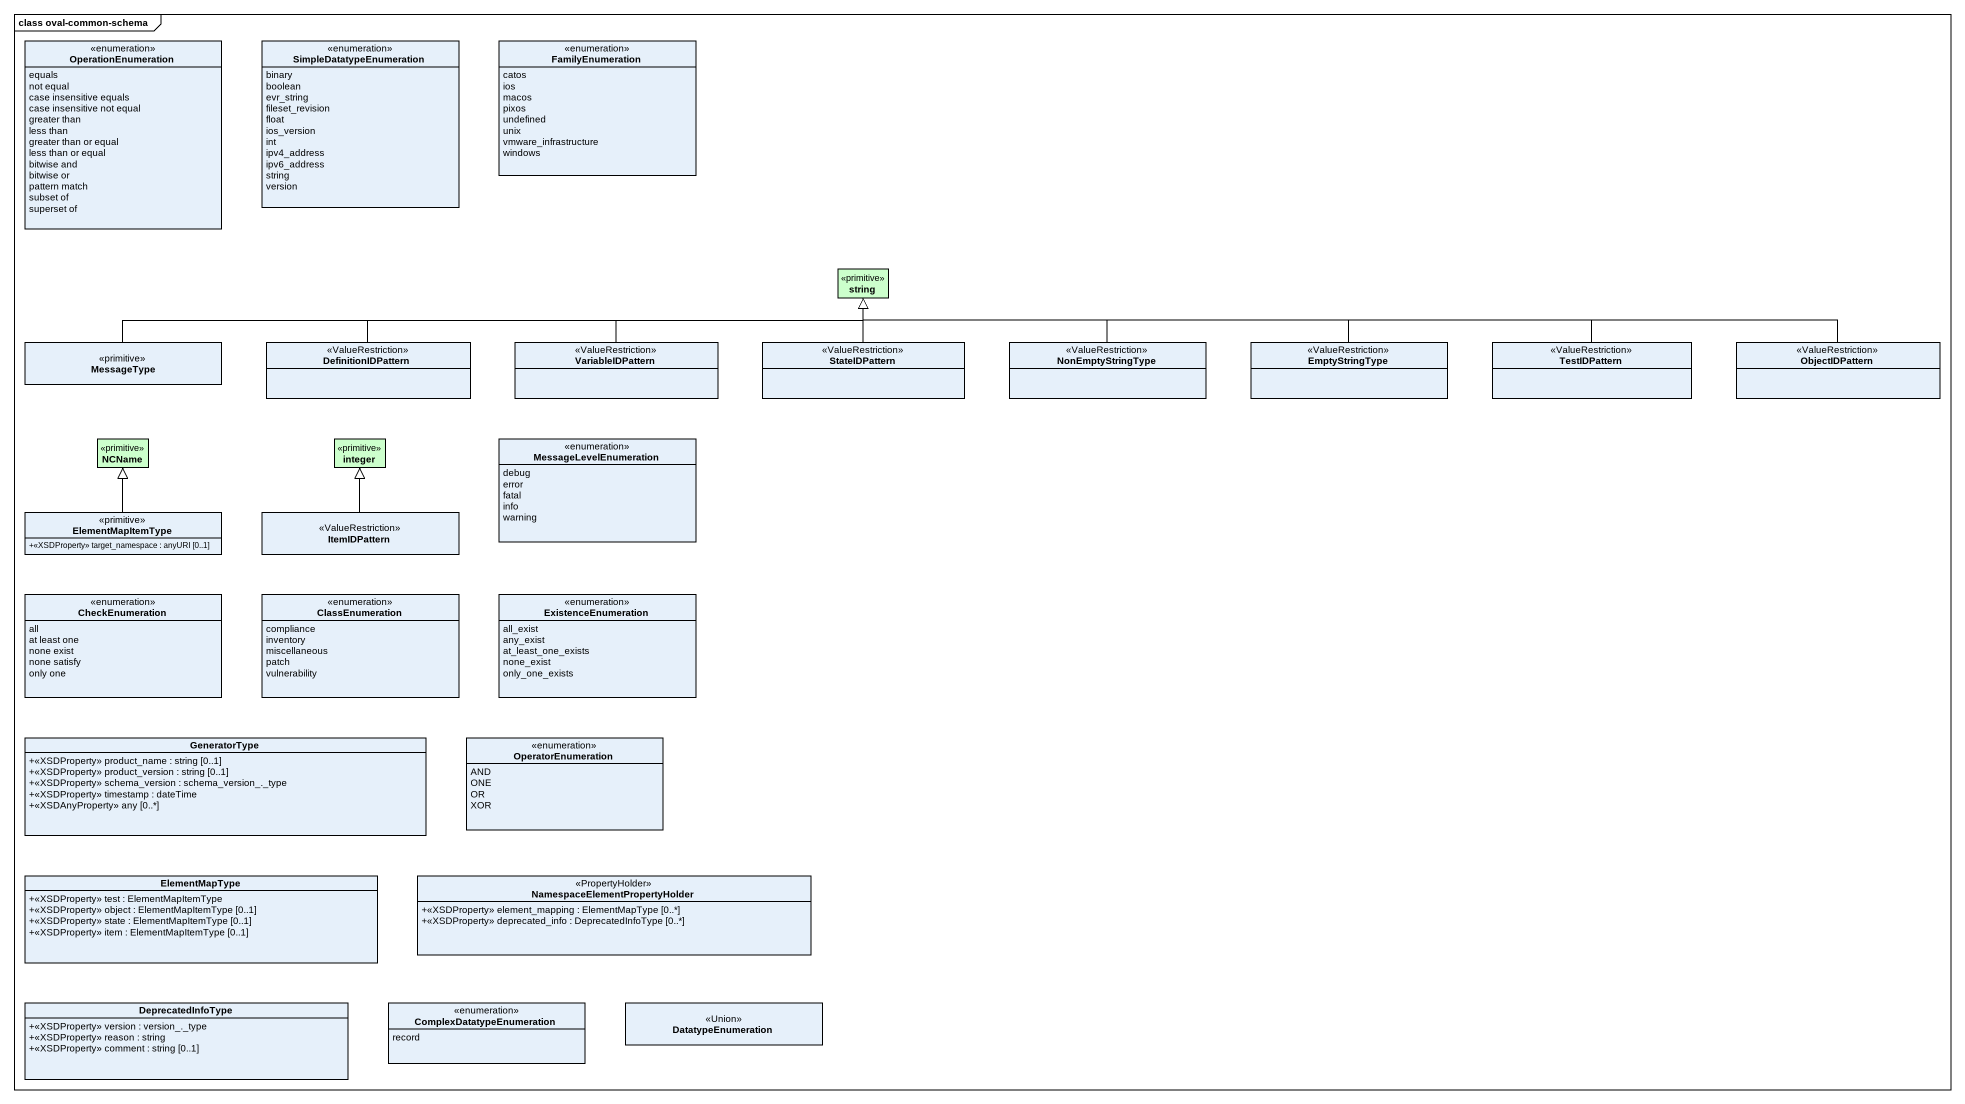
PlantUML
@startuml
mainframe class oval-common-schema
hide circle
hide empty members
skinparam classAttributeIconSize 0
enum OperationEnumeration {
  equals
  not equal
  case insensitive equals
  case insensitive not equal
  greater than
  less than
  greater than or equal
  less than or equal
  bitwise and
  bitwise or
  pattern match
  subset of
  superset of
}
enum SimpleDatatypeEnumeration {
  binary
  boolean
  evr_string
  fileset_revision
  float
  ios_version
  int
  ipv4_address
  ipv6_address
  string
  version
}
enum FamilyEnumeration {
  catos
  ios
  macos
  pixos
  undefined
  unix
  vmware_infrastructure
  windows
}
class string <<primitive>> #CCFFCC
class MessageType <<primitive>>
class DefinitionIDPattern <<ValueRestriction>>
class VariableIDPattern <<ValueRestriction>>
class StateIDPattern <<ValueRestriction>>
class NonEmptyStringType <<ValueRestriction>>
class EmptyStringType <<ValueRestriction>>
class TestIDPattern <<ValueRestriction>>
class ObjectIDPattern <<ValueRestriction>>
class NCName <<primitive>> #CCFFCC
class integer <<primitive>> #CCFFCC
enum MessageLevelEnumeration {
  debug
  error
  fatal
  info
  warning
}
class ElementMapItemType <<primitive>> {
  +<<XSDProperty>> target_namespace : anyURI [0..1]
}
class ItemIDPattern <<ValueRestriction>>
enum CheckEnumeration {
  all
  at least one
  none exist
  none satisfy
  only one
}
enum ClassEnumeration {
  compliance
  inventory
  miscellaneous
  patch
  vulnerability
}
enum ExistenceEnumeration {
  all_exist
  any_exist
  at_least_one_exists
  none_exist
  only_one_exists
}
class GeneratorType {
  +<<XSDProperty>> product_name : string [0..1]
  +<<XSDProperty>> product_version : string [0..1]
  +<<XSDProperty>> schema_version : schema_version_._type
  +<<XSDProperty>> timestamp : dateTime
  +<<XSDAnyProperty>> any [0..*]
}
enum OperatorEnumeration {
  AND
  ONE
  OR
  XOR
}
class ElementMapType {
  +<<XSDProperty>> test : ElementMapItemType
  +<<XSDProperty>> object : ElementMapItemType [0..1]
  +<<XSDProperty>> state : ElementMapItemType [0..1]
  +<<XSDProperty>> item : ElementMapItemType [0..1]
}
class "NamespaceElementPropertyHolder" as NamespaceElementPropertyHold <<PropertyHolder>> {
  +<<XSDProperty>> element_mapping : ElementMapType [0..*]
  +<<XSDProperty>> deprecated_info : DeprecatedInfoType [0..*]
}
class DeprecatedInfoType {
  +<<XSDProperty>> version : version_._type
  +<<XSDProperty>> reason : string
  +<<XSDProperty>> comment : string [0..1]
}
enum ComplexDatatypeEnumeration {
  record
}
class DatatypeEnumeration <<Union>>
MessageType -right-|> string
DefinitionIDPattern -right-|> string
VariableIDPattern -right-|> string
StateIDPattern -up-|> string
NonEmptyStringType -left-|> string
EmptyStringType -left-|> string
TestIDPattern -left-|> string
ObjectIDPattern -left-|> string
ElementMapItemType -up-|> NCName
ItemIDPattern -up-|> integer
@enduml
